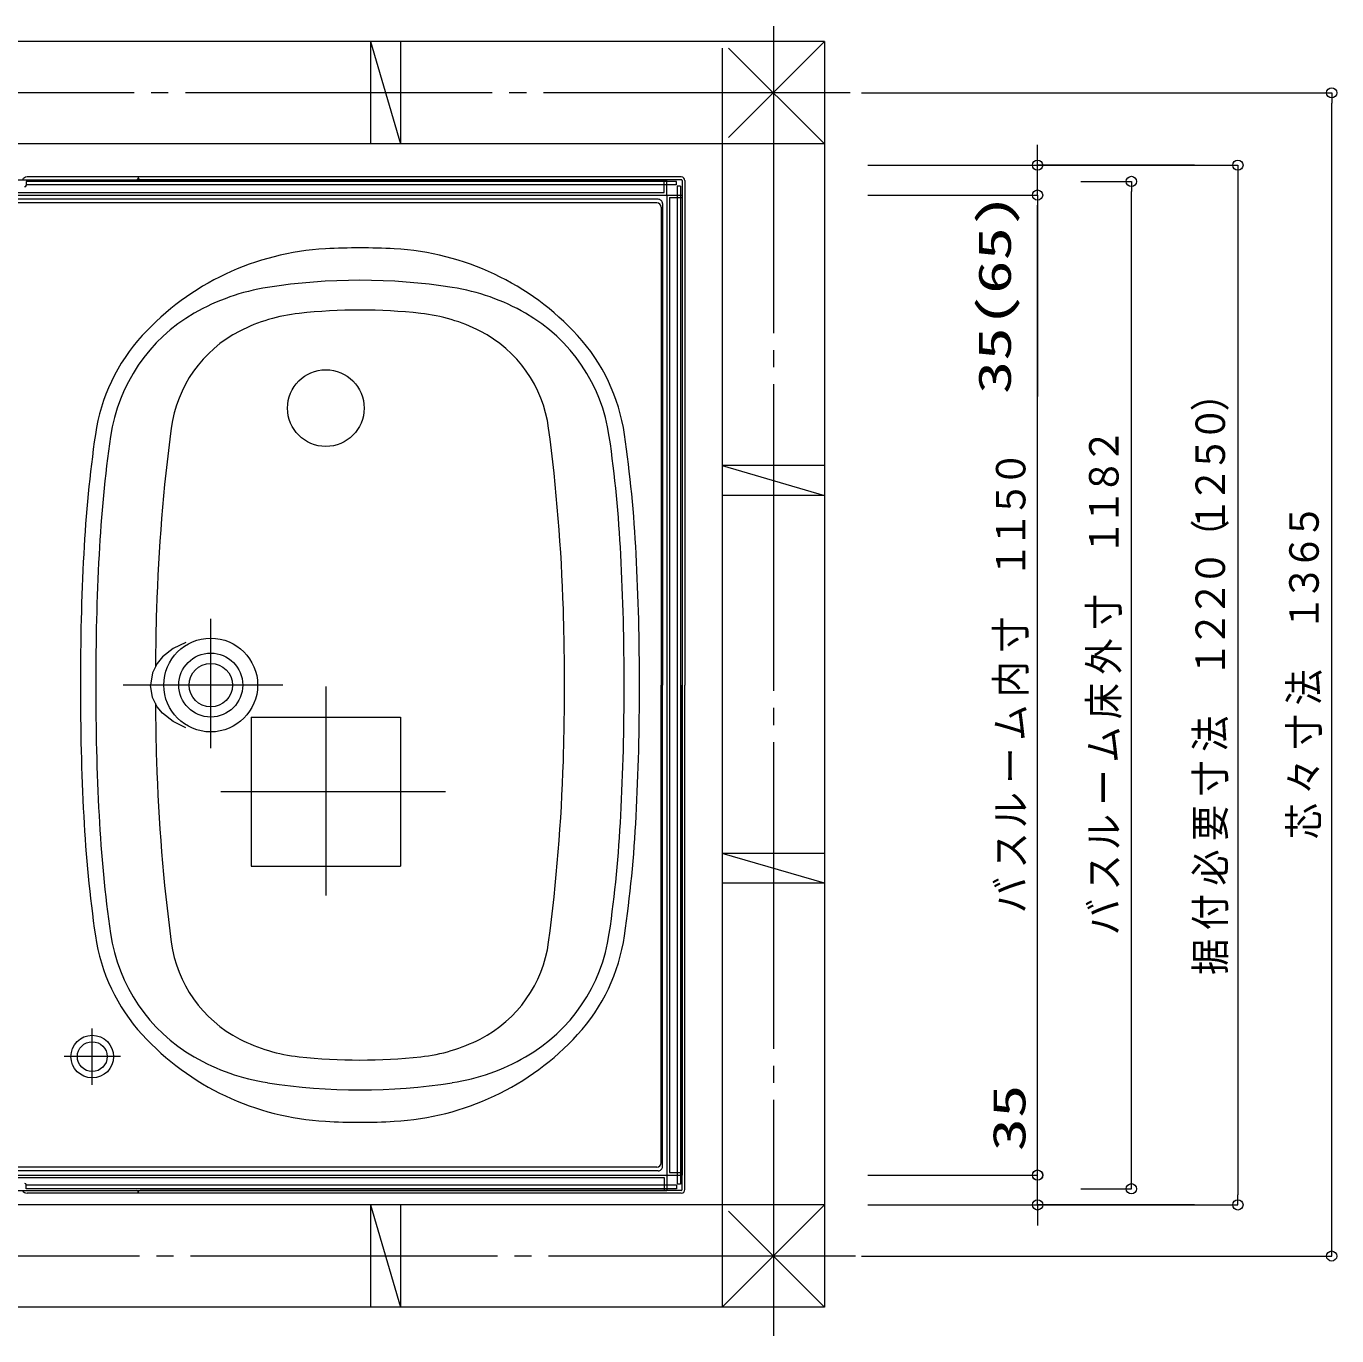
# Model space of a CAD drawing. Units: millimetres on the paper. Extents: x -305 to 305, y -152 to 152.
# Drawn here: x -129.8 to -52.9, y -1.6 to 75.2 of the extents above; entities that cross this region are included whole.
import ezdxf
from ezdxf.enums import TextEntityAlignment as Align

# ---------------------------------------------------------------- set-up
doc = ezdxf.new("R2010")
doc.units = ezdxf.units.MM
doc.linetypes.add('LONG_CHAIN', pattern=[21, 18, -1, 1, -1])
doc.linetypes.add('LONG_DOUBLE_CHAIN', pattern=[21.8, 18, -1, 0.6, -0.6, 0.6, -1])
doc.layers.add('0-0_0', color=7, linetype='Continuous', lineweight=9)
doc.layers.add('0-1_VIEW0001', color=7, linetype='Continuous', lineweight=9)
doc.styles.add('ＭＳ ゴシック', font='')
doc.styles.get('ＭＳ ゴシック').set_extended_font_data('MS Gothic')

# ---------------------------------------------------------------- blocks, each defined once
blk = doc.blocks.new('_ORIGIN')
at = {"layer": '0-0_0'}
blk.add_line((0, 0), (-1, 0), dxfattribs=at)
blk.add_circle((0, 0), 0.5, dxfattribs=at)

msp = doc.modelspace()

# ---------------------------------------------------------------- linework, layer by layer
at = {"layer": '0-1_VIEW0001', "linetype": 'LONG_CHAIN'}
for p, q in [((-85.934, 75.229), (-85.934, -1.606)), ((-81.423, 71.323), (-181.934, 71.323)), ((-118.934, 32.875), (-118.934, 40.461)), ((-114.704, 36.573), (-124.081, 36.573)), ((-112.184, 36.492), (-112.184, 24.235)), ((-118.34, 30.323), (-105.161, 30.323)), ((-125.884, 13.123), (-125.884, 16.423)), ((-124.234, 14.773), (-127.534, 14.773)), ((-81.12, 3.073), (-131.884, 3.073))]:
    msp.add_line(p, q, dxfattribs=at)
at = {"layer": '0-1_VIEW0001'}
for p, q in [((-82.934, 74.323), (-179.934, 74.323)), ((-109.558, 74.323), (-107.808, 68.323)), ((-109.558, 74.323), (-109.558, 68.323)), ((-107.808, 74.323), (-107.808, 68.323)), ((-88.934, 73.948), (-88.934, 0.073)), ((-82.933, 74.323), (-88.558, 68.698)), ((-88.558, 73.949), (-82.934, 68.325)), ((-82.934, 74.323), (-82.934, 0.073)), ((-80.769, 71.323), (-53.184, 71.323)), ((-53.184, 3.673), (-53.184, 70.723)), ((-82.934, 68.323), (-179.934, 68.323)), ((-70.433, 67.673), (-70.433, 68.273)), ((-80.394, 67.073), (-58.683, 67.073)), ((-61.224, 67.073), (-70.433, 67.073)), ((-70.433, 65.323), (-70.433, 67.073)), ((-172.184, 66.223), (-92.184, 66.223)), ((-91.609, 66.123), (-129.759, 66.123)), ((-129.759, 66.123), (-129.759, 65.886)), ((-123.184, 66.383), (-129.71, 66.383)), ((-123.243, 66.224), (-123.215, 66.252)), ((-123.243, 66.187), (-123.242, 66.162)), ((-123.184, 66.383), (-123.185, 66.321)), ((-123.184, 66.383), (-123.184, 66.323)), ((-91.334, 66.383), (-123.184, 66.383)), ((-91.334, 66.223), (-123.084, 66.223)), ((-92.334, 65.473), (-92.334, 66.223)), ((-92.184, 65.348), (-92.184, 66.223)), ((-91.609, 65.923), (-91.609, 66.123)), ((-91.284, 66.173), (-91.284, 36.573)), ((-91.124, 66.173), (-91.124, 36.573)), ((-67.894, 66.123), (-64.934, 66.123)), ((-58.683, 66.473), (-58.683, 6.673)), ((-172.034, 65.473), (-92.334, 65.473)), ((-91.609, 65.923), (-129.759, 65.923)), ((-91.584, 65.848), (-91.584, 7.298)), ((-91.384, 65.848), (-91.584, 65.848)), ((-91.384, 65.848), (-91.384, 7.298)), ((-64.934, 7.623), (-64.934, 65.523)), ((-172.159, 65.323), (-92.209, 65.323)), ((-92.764, 64.863), (-132.019, 64.863)), ((-92.684, 65.073), (-132.017, 65.073)), ((-92.514, 64.613), (-92.514, 36.573)), ((-92.434, 64.823), (-92.434, 36.573)), ((-92.184, 65.298), (-92.184, 7.848)), ((-92.159, 65.323), (-91.284, 65.323)), ((-92.034, 65.173), (-92.034, 7.973)), ((-92.034, 65.173), (-91.284, 65.173)), ((-91.284, 65.323), (-91.284, 7.823)), ((-80.394, 65.323), (-70.434, 65.323)), ((-70.434, 8.423), (-70.434, 64.723)), ((-70.433, 65.323), (-70.433, 53.504)), ((-70.433, 64.723), (-70.433, 64.123)), ((-82.934, 49.448), (-88.934, 49.448)), ((-88.934, 49.448), (-82.934, 47.698)), ((-82.934, 47.698), (-88.934, 47.698)), ((-92.514, 8.533), (-92.514, 36.573)), ((-92.434, 8.323), (-92.434, 36.573)), ((-91.284, 6.973), (-91.284, 36.573)), ((-91.124, 6.973), (-91.124, 36.573)), ((-82.934, 24.948), (-88.934, 26.698)), ((-82.934, 26.698), (-88.934, 26.698)), ((-82.934, 24.948), (-88.934, 24.948)), ((-70.432, 7.823), (-70.432, 13.261)), ((-70.432, 8.423), (-70.432, 9.023)), ((-133.785, 7.823), (-92.209, 7.823)), ((-92.764, 8.283), (-132.019, 8.283)), ((-92.684, 8.073), (-132.017, 8.073)), ((-92.184, 7.798), (-92.184, 6.923)), ((-92.159, 7.823), (-91.284, 7.823)), ((-92.034, 7.973), (-91.284, 7.973)), ((-80.394, 7.823), (-70.434, 7.823)), ((-70.432, 6.073), (-70.432, 7.823)), ((-132.284, 7.673), (-92.334, 7.673)), ((-132.284, 6.923), (-92.184, 6.923)), ((-129.759, 7.023), (-129.759, 7.261)), ((-91.609, 7.223), (-129.759, 7.223)), ((-91.609, 7.023), (-129.759, 7.023)), ((-123.243, 6.923), (-123.215, 6.895)), ((-91.334, 6.923), (-123.084, 6.923)), ((-92.334, 7.673), (-92.334, 6.923)), ((-91.609, 7.223), (-91.609, 7.023)), ((-91.384, 7.298), (-91.584, 7.298)), ((-67.894, 7.023), (-64.934, 7.023)), ((-123.184, 6.763), (-129.71, 6.763)), ((-123.184, 6.763), (-123.185, 6.825)), ((-123.184, 6.763), (-123.184, 6.823)), ((-91.334, 6.763), (-123.184, 6.763)), ((-82.934, 6.073), (-132.284, 6.073)), ((-109.558, 6.073), (-109.558, 0.073)), ((-109.558, 6.073), (-107.808, 0.073)), ((-107.808, 6.073), (-107.808, 0.073)), ((-82.932, 6.073), (-88.934, 0.072)), ((-88.558, 5.698), (-82.933, 0.074)), ((-80.394, 6.073), (-58.683, 6.073)), ((-61.224, 6.073), (-70.433, 6.073)), ((-70.432, 5.473), (-70.432, 4.873)), ((-80.769, 3.073), (-53.184, 3.073)), ((-82.934, 0.073), (-131.884, 0.073))]:
    msp.add_line(p, q, dxfattribs=at)
at = {"layer": '0-1_VIEW0001', "linetype": 'LONG_DOUBLE_CHAIN'}
for p, q in [((-116.559, 34.698), (-116.559, 25.948)), ((-116.559, 34.698), (-107.809, 34.698)), ((-107.809, 34.698), (-107.809, 25.948)), ((-116.559, 25.948), (-107.809, 25.948))]:
    msp.add_line(p, q, dxfattribs=at)
at = {"layer": '0-1_VIEW0001'}
for points in [[(-120.399, 39.076), (-121.142, 38.721), (-121.758, 38.227), (-122.069, 37.843), (-122.344, 37.297), (-122.469, 36.573)], [(-120.399, 34.07), (-121.142, 34.426), (-121.758, 34.919), (-122.069, 35.303), (-122.344, 35.849), (-122.469, 36.573)]]:
    msp.add_lwpolyline(points, dxfattribs=at)
at = {"layer": '0-1_VIEW0001', "linetype": 'LONG_DOUBLE_CHAIN'}
msp.add_circle((-112.184, 52.823), 2.25, dxfattribs=at)
at = {"layer": '0-1_VIEW0001'}
for centre, radius in [((-118.934, 36.573), 2.75), ((-118.934, 36.573), 1.875), ((-118.934, 36.573), 1.275), ((-125.884, 14.773), 1.25), ((-125.884, 14.773), 0.875)]:
    msp.add_circle(centre, radius, dxfattribs=at)
for centre, radius, start, end in [((-129.71, 66.073), 0.31, 90, 151.05064), ((-123.285, 66.323), 0.1, 270, 358.98285), ((-123.084, 66.323), 0.1, 180, 270), ((-91.334, 66.173), 0.21, 0, 90), ((-91.334, 66.173), 0.05, 0, 90), ((-129.834, 65.894), 0.075, 270, 0), ((-129.834, 65.886), 0.075, 270, 0), ((-92.209, 65.348), 0.025, 270, 0), ((-92.764, 64.613), 0.25, 0, 90), ((-92.684, 64.823), 0.25, 359.99999, 90), ((-92.159, 65.298), 0.025, 90, 180), ((-111.34, 46.442), 15.75, 93.13176, 137.49189), ((-110.184, 25.323), 36.9, 86.86824, 93.13177), ((-109.029, 46.442), 15.75, 42.50811, 86.86824), ((-110.184, 25.323), 35, 81.09221, 98.90779), ((-113.668, 47.552), 12.5, 98.90779, 119.91533), ((-106.7, 47.552), 12.5, 60.08468, 81.09221), ((-110.184, 25.323), 33.25, 83.84425, 96.15575), ((-114.915, 49.719), 10, 119.91532, 171.75698), ((-112.677, 48.439), 10, 96.15576, 117.12992), ((-107.691, 48.439), 10, 62.87008, 83.84424), ((-105.453, 49.719), 10, 8.24302, 60.08468), ((-114.915, 49.719), 10.9, 137.49189, 171.75698), ((-113.817, 50.664), 7.5, 117.12991, 172.43942), ((-106.551, 50.664), 7.5, 7.56058, 62.87009), ((-105.453, 49.719), 10.9, 8.24301, 42.50811), ((-17.165, 37.836), 105, 172.43941, 178.25688), ((-203.203, 37.836), 105, 1.74312, 7.56058), ((-50.586, 40.4), 75.9, 171.75698, 177.07561), ((-50.586, 40.4), 75, 171.75698, 177.07561), ((-169.782, 40.4), 75, 2.92439, 8.24302), ((-169.782, 40.4), 75.9, 2.92439, 8.24302), ((24.316, 36.573), 150.9, 177.07561, 180), ((24.316, 36.573), 150, 177.07561, 180), ((-244.684, 36.573), 150, 0, 2.92439), ((-244.684, 36.573), 150.9, 0, 2.92439), ((24.316, 36.573), 146.5, 178.25688, 179.57394), ((-244.684, 36.573), 146.5, 0, 1.74312), ((24.316, 36.573), 150.9, 180, 182.92439), ((24.316, 36.573), 150, 180, 182.92439), ((-244.684, 36.573), 146.5, 358.25688, 0), ((-244.684, 36.573), 150, 357.07561, 0), ((-244.684, 36.573), 150.9, 357.07561, 0), ((24.316, 36.573), 146.5, 180.42606, 181.74312), ((-17.165, 35.311), 105, 181.74312, 187.56059), ((-203.203, 35.311), 105, 352.43941, 358.25688), ((-50.586, 32.747), 75.9, 182.92439, 188.24302), ((-50.586, 32.747), 75, 182.92439, 188.24301), ((-169.782, 32.747), 75, 351.75698, 357.07561), ((-169.782, 32.747), 75.9, 351.75698, 357.07561), ((-114.915, 23.428), 10.9, 188.24302, 222.50811), ((-114.915, 23.428), 10, 188.24302, 240.08468), ((-105.453, 23.428), 10, 299.91532, 351.75698), ((-105.453, 23.428), 10.9, 317.49189, 351.75699), ((-113.817, 22.482), 7.5, 187.56057, 242.87008), ((-106.551, 22.482), 7.5, 297.12992, 352.43941), ((-111.34, 26.705), 15.75, 222.50811, 266.86824), ((-112.677, 24.707), 10, 242.87008, 263.84425), ((-109.029, 26.705), 15.75, 273.13176, 317.49189), ((-107.691, 24.707), 10, 276.15576, 297.12992), ((-113.668, 25.595), 12.5, 240.08468, 261.09221), ((-110.184, 47.823), 33.25, 263.84425, 276.15575), ((-106.7, 25.595), 12.5, 278.90779, 299.91532), ((-110.184, 47.823), 35, 261.09221, 278.90779), ((-110.184, 47.823), 36.9, 266.86823, 273.13176), ((-92.764, 8.533), 0.25, 270, 0), ((-92.684, 8.323), 0.25, 270, 0.00001), ((-92.209, 7.798), 0.025, 360, 90), ((-92.159, 7.848), 0.025, 180, 270), ((-129.71, 7.073), 0.31, 208.94936, 270), ((-129.834, 7.261), 0.075, 0, 90), ((-129.834, 7.253), 0.075, 0, 90), ((-123.285, 6.823), 0.1, 1.01715, 90), ((-123.084, 6.823), 0.1, 90, 180), ((-91.334, 6.973), 0.05, 270, 0), ((-91.334, 6.973), 0.21, 270, 0)]:
    msp.add_arc(centre, radius, start, end, dxfattribs=at)

# ---------------------------------------------------------------- block references
at = {"layer": '0-1_VIEW0001', "xscale": 0.6, "yscale": 0.6}
for p, rotation in [((-53.184, 71.323), 90), ((-70.433, 67.073), 270), ((-58.683, 67.073), 90), ((-64.934, 66.123), 90), ((-70.434, 65.323), 90), ((-70.433, 65.323), 90), ((-70.434, 7.823), 270), ((-70.432, 7.823), 270), ((-64.934, 7.023), 270), ((-70.432, 6.073), 90), ((-58.683, 6.073), 270), ((-53.184, 3.073), 270)]:
    msp.add_blockref('_ORIGIN', p, dxfattribs=dict(at, rotation=rotation))

# ---------------------------------------------------------------- texts
at = {"layer": '0-1_VIEW0001', "style": 'ＭＳ ゴシック'}
for s, height, width, p in [('35(65)', 1.921, 1.5, (-71.42, 53.646)), ('）', 1.73, 0.9, (-58.922, 52.631)), ('０', 1.73, 0.9, (-58.922, 50.842)), ('２', 1.73, 0.9, (-65.163, 49.528)), ('５', 1.73, 0.9, (-58.922, 49.053)), ('０', 1.73, 0.9, (-70.627, 48.199)), ('８', 1.73, 0.9, (-65.163, 47.739)), ('２', 1.73, 0.9, (-58.922, 47.263)), ('５', 1.73, 0.9, (-70.627, 46.409)), ('１', 1.73, 0.9, (-65.163, 45.949)), ('１', 1.73, 0.9, (-58.922, 45.474)), ('１', 1.73, 0.9, (-70.627, 44.62)), ('（', 1.73, 0.9, (-58.922, 44.166)), ('５', 1.73, 0.9, (-53.423, 45.103)), ('１', 1.73, 0.9, (-65.163, 44.16)), ('６', 1.73, 0.9, (-53.423, 43.314)), ('１', 1.73, 0.9, (-70.627, 42.831)), ('０', 1.73, 0.9, (-58.922, 42.376)), ('３', 1.73, 0.9, (-53.423, 41.525)), ('寸', 1.73, 0.9, (-65.163, 39.804)), ('２', 1.73, 0.9, (-58.922, 40.587)), ('１', 1.73, 0.9, (-53.423, 39.735)), ('寸', 1.73, 0.9, (-70.627, 38.475)), ('２', 1.73, 0.9, (-58.922, 38.798)), ('外', 1.73, 0.9, (-65.163, 37.187)), ('１', 1.73, 0.9, (-58.922, 37.009)), ('内', 1.73, 0.9, (-70.627, 35.858)), ('法', 1.73, 0.9, (-53.423, 35.379)), ('床', 1.73, 0.9, (-65.163, 34.57)), ('ム', 1.73, 0.9, (-70.627, 33.302)), ('法', 1.73, 0.9, (-58.922, 32.653)), ('寸', 1.73, 0.9, (-53.423, 32.762)), ('ム', 1.73, 0.9, (-65.163, 32.014)), ('ー', 1.73, 0.9, (-70.627, 30.787)), ('寸', 1.73, 0.9, (-58.922, 30.036)), ('々', 1.73, 0.9, (-53.423, 30.145)), ('ー', 1.73, 0.9, (-65.163, 29.499)), ('ル', 1.73, 0.9, (-70.627, 28.17)), ('要', 1.73, 0.9, (-58.922, 27.418)), ('芯', 1.73, 0.9, (-53.423, 27.528)), ('ル', 1.73, 0.9, (-65.163, 26.882)), ('ス', 1.73, 0.9, (-70.627, 25.808)), ('ス', 1.73, 0.9, (-65.163, 24.52)), ('必', 1.73, 0.9, (-58.922, 24.801)), ('バ', 1.73, 0.9, (-70.627, 23.191)), ('バ', 1.73, 0.9, (-65.163, 21.903)), ('付', 1.73, 0.9, (-58.922, 22.184)), ('据', 1.73, 0.9, (-58.922, 19.567)), ('35', 1.921, 1.5, (-70.571, 9.214))]:
    msp.add_text(s, height=height, rotation=90, dxfattribs=dict(at, width=width)).set_placement(p, align=Align.BOTTOM_LEFT)

doc.saveas('drawing.dxf')
